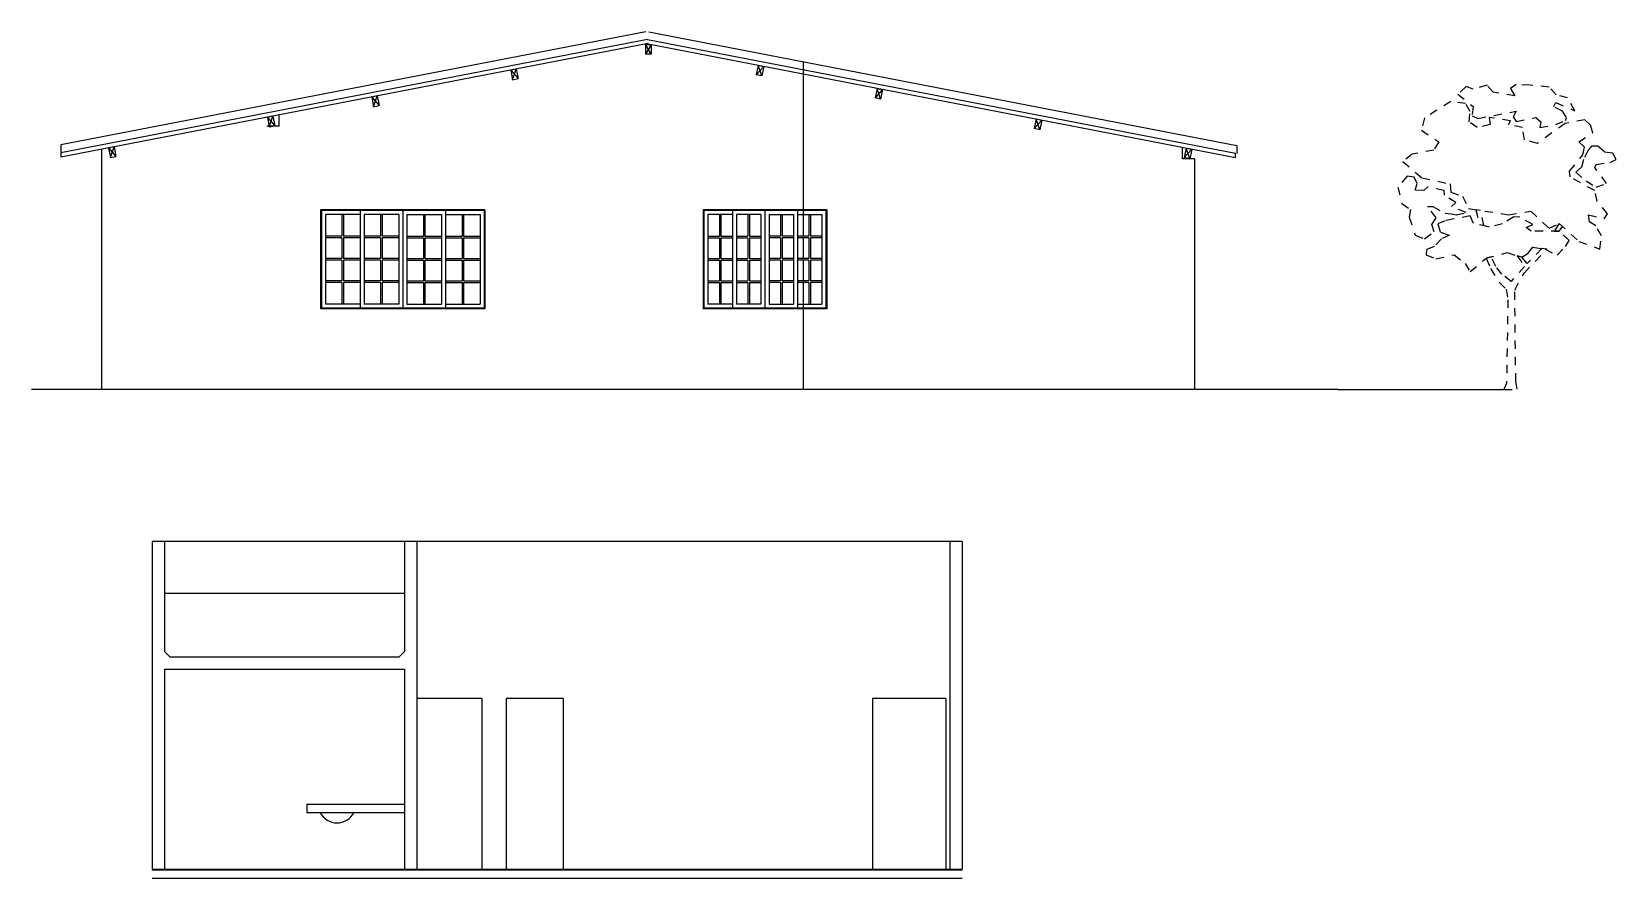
# Model space of a CAD drawing. Header units: metres. Extents: x 433 to 682, y 535 to 584.
# Drawn here: x 455.31 to 474.78, y 544.35 to 554.75 of the extents above; entities that cross this region are included whole.
import ezdxf

# ---------------------------------------------------------------- set-up
doc = ezdxf.new("R2010")
doc.units = ezdxf.units.M
doc.linetypes.add('ACAD_ISO02W100', pattern=[15, 12, -3])
for name, color, linetype in [('ARQ-ESQ-01', 1, 'ACAD_ISO02W100'), ('ARQ-ESQ-02', 2, 'Continuous'), ('ARQ-PECAS_SANITARIAS', 7, 'Continuous'), ('ARQ-PISO', 8, 'Continuous'), ('ARQ_ALVENARIA', 4, 'Continuous')]:
    doc.layers.add(name, color=color, linetype=linetype)

# ---------------------------------------------------------------- blocks, each defined once
blk = doc.blocks.new('PLANT10')
for points in [[(-687, 3345), (-636, 3421), (-529, 3478), (-554, 3528), (-787, 3427), (-699, 3585), (-561, 3622), (-472, 3717), (-239, 3742), (-69, 3748), (0, 3698), (-50, 3610), (214, 3654), (290, 3742), (460, 3692), (548, 3723), (649, 3629), (460, 3478), (473, 3364), (403, 3333), (-69, 3421), (-31, 3352), (-69, 3295), (-309, 3345), (-372, 3289), (-359, 3219), (-554, 3257), (-674, 3308), (-687, 3339)], [(-1147, 2098), (-1191, 2161), (-1065, 2312), (-1033, 2444), (-731, 2614), (-724, 2684), (-888, 2885), (-907, 2980), (-838, 3043), (-1008, 3156), (-983, 3251), (-913, 3314), (-668, 3270), (-328, 3024), (-170, 3068), (-145, 3219), (25, 3257), (0, 3301), (265, 3345), (252, 3257), (410, 3219), (510, 3289), (498, 3415), (554, 3515), (737, 3541), (1058, 3339), (1096, 3188), (882, 3043), (945, 2942), (1210, 2892), (1323, 2804), (1090, 2602), (743, 2526), (737, 2426), (592, 2375), (517, 2224), (25, 2148), (-246, 2192), (-472, 1984), (-598, 2041), (-838, 1821), (-1096, 1726), (-1115, 1890), (-1046, 2010), (-970, 2060), (-958, 2148), (-1134, 2104)], [(-1153, 2923), (-1071, 2992), (-995, 2992), (-951, 2942), (-895, 2829), (-869, 2734), (-800, 2671), (-926, 2564), (-1052, 2488), (-1178, 2533), (-1033, 2728), (-1052, 2766), (-1222, 2791), (-1298, 2829), (-1254, 2904), (-1153, 2917)], [(668, 2148), (548, 2174), (725, 2249), (674, 2299), (813, 2388), (819, 2444), (1021, 2488), (1065, 2444), (1172, 2451), (1147, 2533), (1184, 2608), (1273, 2621), (1386, 2488), (1336, 2287), (1229, 2211), (1247, 2117), (1172, 1896), (1058, 1852), (939, 1940), (970, 2029), (914, 2111), (1021, 2249), (958, 2249), (806, 2167), (731, 2161), (662, 2148)], [(328, 2016), (371, 2201), (427, 2210), (384, 2029), (328, 2016)], [(-598, 1947), (-252, 1947), (-189, 1991), (-271, 2029), (-113, 2117), (-38, 2123), (101, 2035), (258, 1997), (460, 2048), (498, 2136), (806, 2073), (895, 2035), (863, 1934), (750, 1896), (850, 1852), (939, 1758), (1033, 1720), (1040, 1657), (920, 1607), (693, 1657), (561, 1550), (498, 1449), (302, 1613), (44, 1682), (-139, 1625), (-214, 1676), (-271, 1751), (-422, 1726), (-573, 1651), (-674, 1758), (-718, 1833), (-598, 1947)], [(-598, 1947), (-638, 2005), (-598, 2041), (-536, 1947), (-598, 1947)], [(-82, 6), (-63, 101), (-50, 1222), (-164, 1430), (-443, 1723), (-384, 1732), (-202, 1550), (-139, 1625), (-80, 1644), (-170, 1512), (-6, 1329), (107, 1418), (183, 1512), (239, 1632), (302, 1613), (246, 1487), (139, 1317), (54, 1235), (35, 1102), (50, 76), (82, 0), (-82, 0)]]:
    blk.add_lwpolyline(points)

msp = doc.modelspace()

# ---------------------------------------------------------------- linework, layer by layer
at = {"layer": 'ARQ-ESQ-01'}
for p, q in [((462.852, 554.752), (455.666, 553.363)), ((462.89, 554.752), (470.115, 553.355)), ((462.871, 554.654), (455.666, 553.261)), ((462.881, 554.605), (455.666, 553.21)), ((462.862, 554.605), (470.096, 553.206)), ((462.871, 554.654), (470.096, 553.257)), ((458.203, 553.699), (458.203, 553.7)), ((458.916, 552.504), (458.916, 551.404)), ((459.341, 552.504), (458.916, 552.504)), ((459.119, 552.504), (459.119, 552.239)), ((459.139, 552.504), (459.139, 552.239)), ((459.341, 552.554), (459.341, 551.354)), ((459.816, 552.504), (459.391, 552.504)), ((459.391, 552.504), (459.391, 551.404)), ((459.594, 552.504), (459.594, 552.239)), ((459.614, 552.504), (459.614, 552.239)), ((459.816, 552.504), (459.816, 551.404)), ((459.866, 552.554), (459.866, 551.354)), ((459.866, 552.554), (459.866, 551.354)), ((459.916, 552.504), (460.341, 552.504)), ((459.916, 552.504), (459.916, 551.404)), ((460.119, 552.504), (460.119, 552.239)), ((460.139, 552.504), (460.139, 552.239)), ((460.341, 552.504), (460.341, 551.404)), ((460.391, 552.554), (460.391, 551.354)), ((460.391, 552.504), (460.816, 552.504)), ((460.594, 552.504), (460.594, 552.239)), ((460.614, 552.504), (460.614, 552.239)), ((460.816, 552.504), (460.816, 551.404)), ((463.616, 552.504), (463.616, 551.404)), ((463.916, 552.504), (463.616, 552.504)), ((463.756, 552.504), (463.756, 552.239)), ((463.776, 552.504), (463.776, 552.239)), ((463.916, 552.554), (463.916, 551.354)), ((464.266, 552.504), (463.966, 552.504)), ((463.966, 552.504), (463.966, 551.404)), ((464.106, 552.504), (464.106, 552.239)), ((464.126, 552.504), (464.126, 552.239)), ((464.266, 552.504), (464.266, 551.404)), ((464.316, 552.554), (464.316, 551.354)), ((464.316, 552.554), (464.316, 551.354)), ((464.366, 552.504), (464.666, 552.504)), ((464.366, 552.504), (464.366, 551.404)), ((464.506, 552.504), (464.506, 552.239)), ((464.526, 552.504), (464.526, 552.239)), ((464.666, 552.504), (464.666, 551.404)), ((464.716, 552.554), (464.716, 551.354)), ((464.716, 552.504), (465.016, 552.504)), ((464.856, 552.504), (464.856, 552.239)), ((464.876, 552.504), (464.876, 552.239)), ((465.016, 552.504), (465.016, 551.404)), ((459.119, 552.239), (458.916, 552.239)), ((459.119, 552.219), (458.916, 552.219)), ((459.119, 552.219), (459.119, 551.964)), ((459.341, 552.239), (459.139, 552.239)), ((459.341, 552.219), (459.139, 552.219)), ((459.139, 552.219), (459.139, 551.964)), ((459.594, 552.239), (459.391, 552.239)), ((459.594, 552.219), (459.391, 552.219)), ((459.594, 552.219), (459.594, 551.964)), ((459.816, 552.239), (459.614, 552.239)), ((459.816, 552.219), (459.614, 552.219)), ((459.614, 552.219), (459.614, 551.964)), ((459.916, 552.239), (460.119, 552.239)), ((459.916, 552.219), (460.119, 552.219)), ((460.119, 552.219), (460.119, 551.964)), ((460.139, 552.239), (460.341, 552.239)), ((460.139, 552.219), (460.341, 552.219)), ((460.139, 552.219), (460.139, 551.964)), ((460.391, 552.239), (460.594, 552.239)), ((460.391, 552.219), (460.594, 552.219)), ((460.594, 552.219), (460.594, 551.964)), ((460.614, 552.239), (460.816, 552.239)), ((460.614, 552.219), (460.816, 552.219)), ((460.614, 552.219), (460.614, 551.964)), ((463.616, 552.239), (463.756, 552.239)), ((463.616, 552.219), (463.756, 552.219)), ((463.756, 552.219), (463.756, 551.964)), ((463.776, 552.239), (463.916, 552.239)), ((463.776, 552.219), (463.916, 552.219)), ((463.776, 552.219), (463.776, 551.964)), ((463.966, 552.239), (464.106, 552.239)), ((463.966, 552.219), (464.106, 552.219)), ((464.106, 552.219), (464.106, 551.964)), ((464.126, 552.239), (464.266, 552.239)), ((464.126, 552.219), (464.126, 551.964)), ((464.126, 552.219), (464.266, 552.219)), ((464.506, 552.239), (464.366, 552.239)), ((464.506, 552.219), (464.366, 552.219)), ((464.506, 552.219), (464.506, 551.964)), ((464.666, 552.239), (464.526, 552.239)), ((464.666, 552.219), (464.526, 552.219)), ((464.526, 552.219), (464.526, 551.964)), ((464.856, 552.239), (464.716, 552.239)), ((464.856, 552.219), (464.716, 552.219)), ((464.856, 552.219), (464.856, 551.964)), ((465.016, 552.239), (464.876, 552.239)), ((465.016, 552.219), (464.876, 552.219)), ((464.876, 552.219), (464.876, 551.964)), ((459.119, 551.964), (458.916, 551.964)), ((459.119, 551.944), (458.916, 551.944)), ((459.119, 551.944), (459.119, 551.689)), ((459.341, 551.964), (459.139, 551.964)), ((459.341, 551.944), (459.139, 551.944)), ((459.139, 551.944), (459.139, 551.689)), ((459.594, 551.964), (459.391, 551.964)), ((459.594, 551.944), (459.391, 551.944)), ((459.594, 551.944), (459.594, 551.689)), ((459.816, 551.964), (459.614, 551.964)), ((459.816, 551.944), (459.614, 551.944)), ((459.614, 551.944), (459.614, 551.689)), ((459.916, 551.964), (460.119, 551.964)), ((459.916, 551.944), (460.119, 551.944)), ((460.119, 551.944), (460.119, 551.689)), ((460.139, 551.964), (460.341, 551.964)), ((460.139, 551.944), (460.341, 551.944)), ((460.139, 551.944), (460.139, 551.689)), ((460.391, 551.964), (460.594, 551.964)), ((460.391, 551.944), (460.594, 551.944)), ((460.594, 551.944), (460.594, 551.689)), ((460.614, 551.964), (460.816, 551.964)), ((460.614, 551.944), (460.816, 551.944)), ((460.614, 551.944), (460.614, 551.689)), ((463.616, 551.964), (463.756, 551.964)), ((463.616, 551.944), (463.756, 551.944)), ((463.756, 551.944), (463.756, 551.689)), ((463.776, 551.964), (463.916, 551.964)), ((463.776, 551.944), (463.916, 551.944)), ((463.776, 551.944), (463.776, 551.689)), ((463.966, 551.964), (464.106, 551.964)), ((463.966, 551.944), (464.106, 551.944)), ((464.106, 551.944), (464.106, 551.689)), ((464.126, 551.964), (464.266, 551.964)), ((464.126, 551.944), (464.126, 551.689)), ((464.126, 551.944), (464.266, 551.944)), ((464.506, 551.964), (464.366, 551.964)), ((464.506, 551.944), (464.366, 551.944)), ((464.506, 551.944), (464.506, 551.689)), ((464.666, 551.964), (464.526, 551.964)), ((464.666, 551.944), (464.526, 551.944)), ((464.526, 551.944), (464.526, 551.689)), ((464.856, 551.964), (464.716, 551.964)), ((464.856, 551.944), (464.716, 551.944)), ((464.856, 551.944), (464.856, 551.689)), ((465.016, 551.964), (464.876, 551.964)), ((465.016, 551.944), (464.876, 551.944)), ((464.876, 551.944), (464.876, 551.689)), ((459.119, 551.689), (458.916, 551.689)), ((459.119, 551.669), (458.916, 551.669)), ((459.119, 551.669), (459.119, 551.404)), ((459.341, 551.689), (459.139, 551.689)), ((459.341, 551.669), (459.139, 551.669)), ((459.139, 551.669), (459.139, 551.404)), ((459.594, 551.689), (459.391, 551.689)), ((459.594, 551.669), (459.391, 551.669)), ((459.594, 551.669), (459.594, 551.404)), ((459.816, 551.689), (459.614, 551.689)), ((459.816, 551.669), (459.614, 551.669)), ((459.614, 551.669), (459.614, 551.404)), ((459.916, 551.689), (460.119, 551.689)), ((459.916, 551.669), (460.119, 551.669)), ((460.119, 551.669), (460.119, 551.404)), ((460.139, 551.689), (460.341, 551.689)), ((460.139, 551.669), (460.341, 551.669)), ((460.139, 551.669), (460.139, 551.404)), ((460.391, 551.689), (460.594, 551.689)), ((460.391, 551.669), (460.594, 551.669)), ((460.594, 551.669), (460.594, 551.404)), ((460.614, 551.689), (460.816, 551.689)), ((460.614, 551.669), (460.816, 551.669)), ((460.614, 551.669), (460.614, 551.404)), ((463.616, 551.689), (463.756, 551.689)), ((463.616, 551.669), (463.756, 551.669)), ((463.756, 551.669), (463.756, 551.404)), ((463.776, 551.689), (463.916, 551.689)), ((463.776, 551.669), (463.776, 551.404)), ((463.776, 551.669), (463.916, 551.669)), ((463.966, 551.689), (464.106, 551.689)), ((463.966, 551.669), (464.106, 551.669)), ((464.106, 551.669), (464.106, 551.404)), ((464.126, 551.689), (464.266, 551.689)), ((464.126, 551.669), (464.126, 551.404)), ((464.126, 551.669), (464.266, 551.669)), ((464.506, 551.689), (464.366, 551.689)), ((464.506, 551.669), (464.366, 551.669)), ((464.506, 551.669), (464.506, 551.404)), ((464.666, 551.689), (464.526, 551.689)), ((464.666, 551.669), (464.526, 551.669)), ((464.526, 551.669), (464.526, 551.404)), ((464.856, 551.689), (464.716, 551.689)), ((464.856, 551.669), (464.716, 551.669)), ((464.856, 551.669), (464.856, 551.404)), ((465.016, 551.689), (464.876, 551.689)), ((465.016, 551.669), (464.876, 551.669)), ((464.876, 551.669), (464.876, 551.404)), ((459.341, 551.404), (458.916, 551.404)), ((459.816, 551.404), (459.391, 551.404)), ((459.916, 551.404), (460.341, 551.404)), ((460.391, 551.404), (460.816, 551.404)), ((463.916, 551.404), (463.616, 551.404)), ((464.266, 551.404), (463.966, 551.404)), ((464.366, 551.404), (464.666, 551.404)), ((464.716, 551.404), (465.016, 551.404))]:
    msp.add_line(p, q, dxfattribs=at)
at = {"layer": 'ARQ-ESQ-02'}
for p, q in [((462.847, 554.595), (462.847, 554.475)), ((462.847, 554.595), (462.917, 554.595)), ((462.917, 554.595), (462.847, 554.475)), ((462.917, 554.475), (462.847, 554.595)), ((462.917, 554.595), (462.917, 554.475)), ((462.917, 554.475), (462.847, 554.475)), ((464.233, 554.34), (464.209, 554.223)), ((464.233, 554.34), (464.301, 554.326)), ((464.277, 554.209), (464.233, 554.34)), ((461.261, 554.292), (461.192, 554.278)), ((461.192, 554.278), (461.216, 554.161)), ((461.192, 554.278), (461.285, 554.175)), ((461.216, 554.161), (461.261, 554.292)), ((461.216, 554.161), (461.285, 554.175)), ((461.261, 554.292), (461.285, 554.175)), ((464.301, 554.326), (464.209, 554.223)), ((464.277, 554.209), (464.209, 554.223)), ((464.301, 554.326), (464.277, 554.209)), ((459.553, 553.962), (459.484, 553.948)), ((459.484, 553.948), (459.508, 553.83)), ((459.484, 553.948), (459.577, 553.844)), ((459.508, 553.83), (459.553, 553.962)), ((459.553, 553.962), (459.577, 553.844)), ((465.694, 554.055), (465.67, 553.938)), ((465.762, 554.041), (465.67, 553.938)), ((465.694, 554.055), (465.762, 554.041)), ((465.738, 553.924), (465.694, 554.055)), ((465.762, 554.041), (465.738, 553.924)), ((459.508, 553.83), (459.577, 553.844)), ((465.738, 553.924), (465.67, 553.938)), ((458.271, 553.713), (458.203, 553.699)), ((458.203, 553.699), (458.226, 553.582)), ((458.203, 553.699), (458.295, 553.596)), ((458.226, 553.582), (458.271, 553.713)), ((458.226, 553.582), (458.295, 553.596)), ((458.271, 553.713), (458.295, 553.596)), ((467.65, 553.679), (467.626, 553.561)), ((467.718, 553.665), (467.626, 553.561)), ((467.694, 553.547), (467.626, 553.561)), ((467.65, 553.679), (467.718, 553.665)), ((467.694, 553.547), (467.65, 553.679)), ((467.718, 553.665), (467.694, 553.547)), ((456.32, 553.336), (456.251, 553.323)), ((456.251, 553.323), (456.273, 553.205)), ((456.251, 553.323), (456.341, 553.218)), ((456.273, 553.205), (456.32, 553.336)), ((456.273, 553.205), (456.341, 553.218)), ((456.32, 553.336), (456.341, 553.218)), ((469.493, 553.322), (469.469, 553.205)), ((469.562, 553.308), (469.469, 553.205)), ((469.538, 553.191), (469.469, 553.205)), ((469.493, 553.322), (469.562, 553.308)), ((469.538, 553.191), (469.493, 553.322)), ((469.562, 553.308), (469.538, 553.191)), ((458.856, 552.564), (458.856, 551.344)), ((460.876, 552.564), (458.856, 552.564)), ((458.866, 552.554), (458.866, 551.354)), ((460.866, 552.554), (458.866, 552.554)), ((460.866, 552.554), (460.866, 551.354)), ((460.876, 552.564), (460.876, 551.344)), ((465.076, 552.564), (463.556, 552.564)), ((463.556, 552.564), (463.556, 551.344)), ((465.066, 552.554), (463.566, 552.554)), ((463.566, 552.554), (463.566, 551.354)), ((465.066, 552.554), (465.066, 551.354)), ((465.076, 552.564), (465.076, 551.344)), ((460.876, 551.344), (458.856, 551.344)), ((460.866, 551.354), (458.866, 551.354)), ((465.076, 551.344), (463.556, 551.344)), ((465.066, 551.354), (463.566, 551.354)), ((460.838, 546.556), (460.038, 546.556)), ((460.838, 546.556), (460.838, 544.456)), ((461.138, 546.556), (461.138, 544.456)), ((461.838, 546.556), (461.138, 546.556)), ((461.838, 546.556), (461.838, 544.456)), ((465.638, 546.556), (465.638, 544.456)), ((466.538, 546.556), (465.638, 546.556)), ((466.538, 546.556), (466.538, 544.456))]:
    msp.add_line(p, q, dxfattribs=at)
at = {"layer": 'ARQ-PECAS_SANITARIAS'}
for p, q in [((458.688, 545.256), (458.688, 545.156)), ((458.688, 545.256), (459.888, 545.256)), ((458.688, 545.156), (459.888, 545.156))]:
    msp.add_line(p, q, dxfattribs=at)
msp.add_arc((459.058, 545.256), 0.229, 205.8321, 334.1679, dxfattribs=at)
at = {"layer": 'ARQ-PISO'}
for p, q in [((458.346, 553.589), (458.196, 553.589)), ((458.346, 553.589), (458.346, 553.728)), ((456.166, 550.354), (455.306, 550.354)), ((471.359, 550.354), (456.166, 550.354)), ((471.359, 550.354), (473.397, 550.354)), ((466.738, 548.486), (456.788, 548.486)), ((459.888, 547.845), (456.938, 547.845)), ((466.738, 544.456), (456.788, 544.456)), ((466.738, 544.446), (456.788, 544.446)), ((466.738, 544.346), (456.788, 544.346))]:
    msp.add_line(p, q, dxfattribs=at)
at = {"layer": 'ARQ_ALVENARIA'}
for p, q in [((464.786, 554.385), (464.786, 550.354)), ((455.666, 553.363), (455.666, 553.21)), ((456.166, 553.307), (456.166, 550.354)), ((469.446, 553.191), (469.446, 553.332)), ((469.596, 553.191), (469.446, 553.191)), ((469.596, 553.191), (469.596, 550.354)), ((470.096, 553.206), (470.096, 553.257)), ((470.115, 553.355), (470.115, 553.254)), ((456.788, 548.486), (456.788, 544.456)), ((456.938, 548.486), (456.938, 547.136)), ((459.888, 548.486), (459.888, 547.136)), ((460.038, 548.486), (460.038, 544.456)), ((466.588, 548.486), (466.588, 544.456)), ((466.738, 548.486), (466.738, 544.456)), ((456.938, 547.136), (457.008, 547.066)), ((459.818, 547.066), (459.888, 547.136)), ((459.818, 547.066), (457.008, 547.066)), ((456.938, 546.916), (459.888, 546.916)), ((456.938, 546.916), (456.938, 544.456)), ((459.888, 546.916), (459.888, 544.456))]:
    msp.add_line(p, q, dxfattribs=at)

# ---------------------------------------------------------------- block references
at = {"layer": 'ARQ-ESQ-01', "xscale": -0.001, "yscale": 0.001, "zscale": 0.001}
msp.add_blockref('PLANT10', (473.479, 550.354), dxfattribs=at)

doc.saveas('drawing.dxf')
